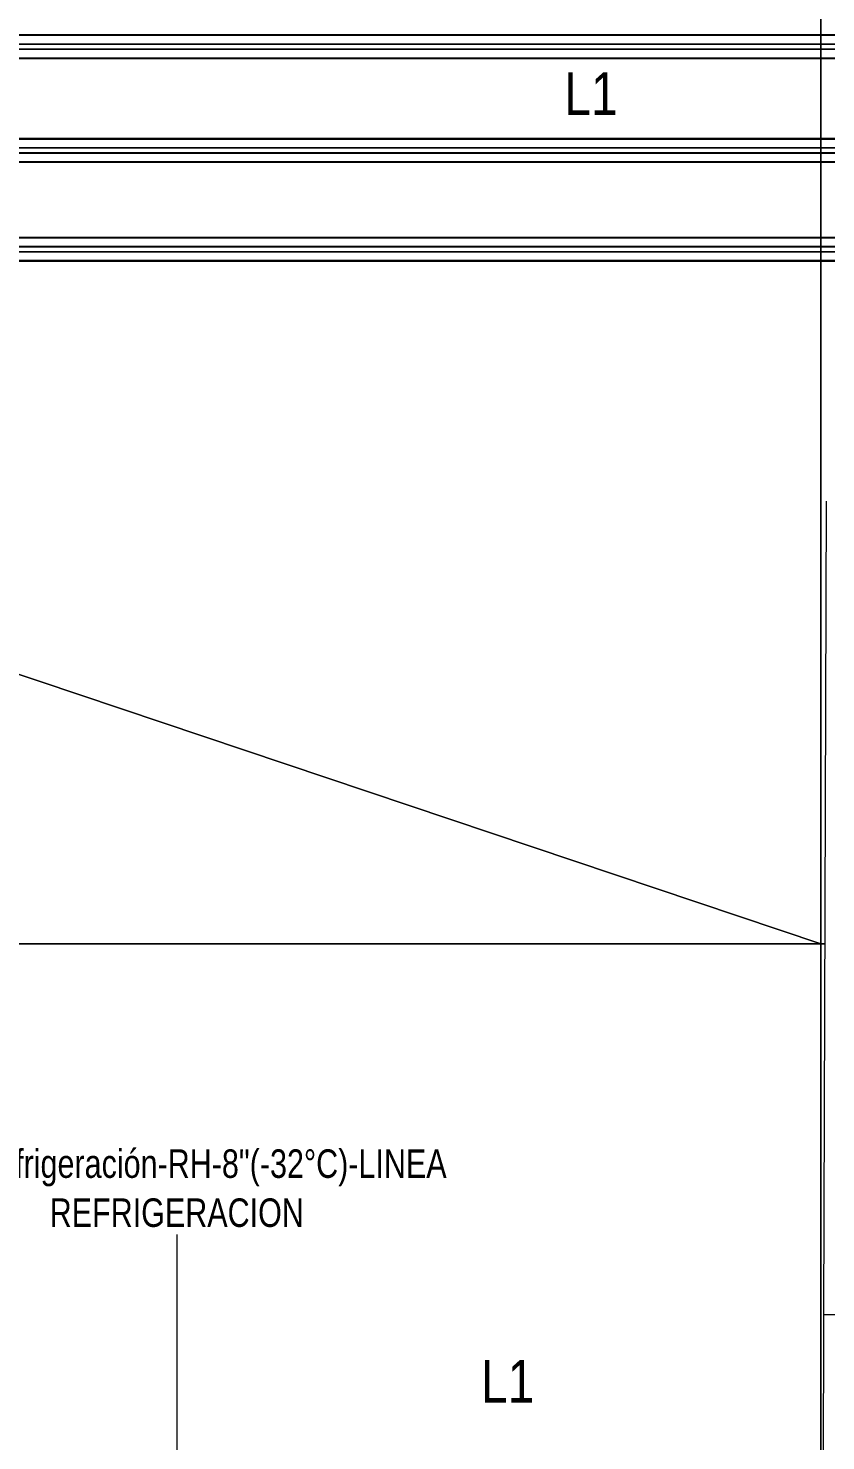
# Model space of a CAD drawing. Header units: centimetres. Extents: x -13617 to -9515, y -261 to 6553.
# Drawn here: x -12038 to -11479, y 4698 to 5689 of the extents above; entities that cross this region are included whole.
import ezdxf

# ---------------------------------------------------------------- set-up
doc = ezdxf.new("R2010")
doc.units = ezdxf.units.CM
doc.linetypes.add('_Overhead', pattern=[0.47625, 0.3175, -0.15875])
doc.linetypes.add('_Overhead_2_', pattern=[0.47625, 0.3175, -0.15875])
for name, color, linetype, lineweight in [('A-FLOR', 7, 'Continuous', 9), ('A-WALL', 7, 'Continuous', 9), ('E-LITE-EQPM', 7, 'Continuous', 9), ('E-LITE-EQPM-IDEN', 7, 'Continuous', 18), ('M-HVAC-DUCT-IDEN', 7, 'Continuous', 9), ('S-BEAM', 7, 'Continuous', 9)]:
    doc.layers.add(name, color=color, linetype=linetype, lineweight=lineweight)
doc.styles.add('Arial_2', font='arial.ttf', dxfattribs={"width": 0.8, "height": 30})
doc.styles.add('Century Gothic', font='GOTHIC.TTF', dxfattribs={"width": 0.8, "height": 20})

# ---------------------------------------------------------------- blocks, each defined once
blk = doc.blocks.new('Costanera Perfil Z - Parametrizado - h_30cm-V54-Planta patio maniobras')
at = {"layer": 'S-BEAM', "color": 254, "true_color": 0xcccccc}
for p, q in [((-8.34, 548.74), (-8.34, -548.74)), ((-8.1, -548.74), (-8.1, 548.74)), ((-8.04, 548.74), (-8.04, -548.74)), ((-7.84, 548.74), (-7.84, -548.74)), ((1.64, 548.74), (1.64, -548.74)), ((1.98, 548.74), (1.98, -548.74)), ((-1.98, 544.73), (-1.98, -542.85)), ((-1.64, 544.73), (-1.64, -542.85)), ((7.84, 544.73), (7.84, -542.85)), ((8.04, 544.73), (8.04, -542.85)), ((8.1, 544.73), (8.1, -542.85)), ((8.34, 544.73), (8.34, -542.85))]:
    blk.add_line(p, q, dxfattribs=at)
blk = doc.blocks.new('Costanera Perfil Z - Parametrizado - h_30cm-V55-Planta patio maniobras')
at = {"layer": 'S-BEAM', "color": 254, "true_color": 0xcccccc}
for p, q in [((-8.34, 548.74), (-8.34, -548.74)), ((-8.1, -548.74), (-8.1, 548.74)), ((-8.04, 548.74), (-8.04, -548.74)), ((-7.84, 548.74), (-7.84, -548.74)), ((1.64, 548.74), (1.64, -548.74)), ((1.98, 548.74), (1.98, -548.74)), ((-1.98, 544.73), (-1.98, -542.85)), ((-1.64, 544.73), (-1.64, -542.85)), ((7.84, 544.73), (7.84, -542.85)), ((8.04, 544.73), (8.04, -542.85)), ((8.1, 544.73), (8.1, -542.85)), ((8.34, 544.73), (8.34, -542.85))]:
    blk.add_line(p, q, dxfattribs=at)
blk = doc.blocks.new('Costanera Perfil Z - Parametrizado - h_30cm-V56-Planta patio maniobras')
at = {"layer": 'S-BEAM', "color": 254, "true_color": 0xcccccc}
for p, q in [((-8.34, 548.74), (-8.34, -548.74)), ((-8.1, -548.74), (-8.1, 548.74)), ((-8.04, 548.74), (-8.04, -548.74)), ((-7.84, 548.74), (-7.84, -548.74)), ((-1.98, 548.74), (-1.98, -548.74)), ((-1.64, 548.74), (-1.64, -548.74)), ((1.64, 548.74), (1.64, -548.74)), ((1.98, 548.74), (1.98, -548.74)), ((7.84, 548.74), (7.84, -548.74)), ((8.04, 548.74), (8.04, -548.74)), ((8.1, 548.74), (8.1, -548.74)), ((8.34, 548.74), (8.34, -548.74))]:
    blk.add_line(p, q, dxfattribs=at)
blk = doc.blocks.new('PQ_RVR_EST-01_ZZ_ZZ_MO_T_A_rvt-1-Planta patio maniobras')
at = {"layer": 'S-BEAM', "color": 254, "linetype": '_Overhead', "lineweight": 9, "true_color": 0xd4d4d4, "rotation": 89.99999999999964}
for name, p in [('Costanera Perfil Z - Parametrizado - h_30cm-V54-Planta patio maniobras', (-11905.41, 5676.59)), ('Costanera Perfil Z - Parametrizado - h_30cm-V55-Planta patio maniobras', (-11905.41, 5603.84)), ('Costanera Perfil Z - Parametrizado - h_30cm-V56-Planta patio maniobras', (-11905.41, 5534.44))]:
    blk.add_blockref(name, p, dxfattribs=at)
blk = doc.blocks.new('PQ_RVR_ARQ-01_ZZ_ZZ_MO_T_A_rvt-1-Planta patio maniobras')
at = {"layer": 'A-FLOR', "color": 254, "linetype": '_Overhead_2_', "true_color": 0xd4d4d4}
for p, q in [((-11482.16, 5684.92), (-11482.16, 5750.79)), ((-11482.16, 5750.79), (-11482.16, 5684.92)), ((-11482.16, 5684.92), (-11482.16, 5750.79)), ((-11482.16, 5750.79), (-11482.16, 5684.92)), ((-11482.16, 5678.56), (-11482.16, 5684.92)), ((-11482.16, 5684.92), (-11482.16, 5678.56)), ((-11482.16, 5678.56), (-11482.16, 5684.92)), ((-11482.16, 5684.92), (-11482.16, 5678.56)), ((-11482.16, 5678.23), (-11482.16, 5678.56)), ((-11482.16, 5678.56), (-11482.16, 5678.23)), ((-11482.16, 5678.23), (-11482.16, 5678.56)), ((-11482.16, 5678.56), (-11482.16, 5678.23)), ((-11482.16, 5674.94), (-11482.16, 5678.23)), ((-11482.16, 5678.23), (-11482.16, 5674.94)), ((-11482.16, 5674.94), (-11482.16, 5678.23)), ((-11482.16, 5678.23), (-11482.16, 5674.94)), ((-11482.16, 5674.61), (-11482.16, 5674.94)), ((-11482.16, 5674.94), (-11482.16, 5674.61)), ((-11482.16, 5674.61), (-11482.16, 5674.94)), ((-11482.16, 5674.94), (-11482.16, 5674.61)), ((-11482.16, 5668.25), (-11482.16, 5674.61)), ((-11482.16, 5674.61), (-11482.16, 5668.25)), ((-11482.16, 5668.25), (-11482.16, 5674.61)), ((-11482.16, 5674.61), (-11482.16, 5668.25)), ((-11482.16, 5612.18), (-11482.16, 5668.25)), ((-11482.16, 5668.25), (-11482.16, 5612.18)), ((-11482.16, 5612.18), (-11482.16, 5668.25)), ((-11482.16, 5668.25), (-11482.16, 5612.18)), ((-11482.16, 5605.82), (-11482.16, 5612.18)), ((-11482.16, 5612.18), (-11482.16, 5605.82)), ((-11482.16, 5605.82), (-11482.16, 5612.18)), ((-11482.16, 5612.18), (-11482.16, 5605.82)), ((-11482.16, 5605.48), (-11482.16, 5605.82)), ((-11482.16, 5605.82), (-11482.16, 5605.48)), ((-11482.16, 5605.48), (-11482.16, 5605.82)), ((-11482.16, 5605.82), (-11482.16, 5605.48)), ((-11482.16, 5602.2), (-11482.16, 5605.48)), ((-11482.16, 5605.48), (-11482.16, 5602.2)), ((-11482.16, 5602.2), (-11482.16, 5605.48)), ((-11482.16, 5605.48), (-11482.16, 5602.2)), ((-11482.16, 5601.86), (-11482.16, 5602.2)), ((-11482.16, 5602.2), (-11482.16, 5601.86)), ((-11482.16, 5601.86), (-11482.16, 5602.2)), ((-11482.16, 5602.2), (-11482.16, 5601.86)), ((-11482.16, 5595.51), (-11482.16, 5601.86)), ((-11482.16, 5601.86), (-11482.16, 5595.51)), ((-11482.16, 5595.51), (-11482.16, 5601.86)), ((-11482.16, 5601.86), (-11482.16, 5595.51)), ((-11482.16, 5542.78), (-11482.16, 5595.51)), ((-11482.16, 5595.51), (-11482.16, 5542.78)), ((-11482.16, 5542.78), (-11482.16, 5595.51)), ((-11482.16, 5595.51), (-11482.16, 5542.78)), ((-11482.16, 5536.42), (-11482.16, 5542.78)), ((-11482.16, 5542.78), (-11482.16, 5536.42)), ((-11482.16, 5536.42), (-11482.16, 5542.78)), ((-11482.16, 5542.78), (-11482.16, 5536.42)), ((-11482.16, 5536.08), (-11482.16, 5536.42)), ((-11482.16, 5536.42), (-11482.16, 5536.08)), ((-11482.16, 5536.08), (-11482.16, 5536.42)), ((-11482.16, 5536.42), (-11482.16, 5536.08)), ((-11482.16, 5532.8), (-11482.16, 5536.08)), ((-11482.16, 5536.08), (-11482.16, 5532.8)), ((-11482.16, 5532.8), (-11482.16, 5536.08)), ((-11482.16, 5536.08), (-11482.16, 5532.8)), ((-11482.16, 5532.46), (-11482.16, 5532.8)), ((-11482.16, 5532.8), (-11482.16, 5532.46)), ((-11482.16, 5532.46), (-11482.16, 5532.8)), ((-11482.16, 5532.8), (-11482.16, 5532.46)), ((-11482.16, 5526.11), (-11482.16, 5532.46)), ((-11482.16, 5532.46), (-11482.16, 5526.11)), ((-11482.16, 5526.11), (-11482.16, 5532.46)), ((-11482.16, 5532.46), (-11482.16, 5526.11)), ((-11482.16, 5047.17), (-11482.16, 5526.11)), ((-11482.16, 5526.11), (-11482.16, 5047.17)), ((-11482.16, 5047.17), (-11482.16, 5526.11)), ((-11482.16, 5526.11), (-11482.16, 5047.17)), ((-12404.81, 5047.17), (-11482.16, 5047.17)), ((-11482.16, 5047.17), (-12404.81, 5047.17)), ((-11482.16, 5047.17), (-12404.81, 5047.17)), ((-12404.81, 5047.17), (-11482.16, 5047.17)), ((-11479.19, 5047.17), (-11482.16, 5047.17)), ((-11482.16, 5047.17), (-11479.19, 5047.17)), ((-11482.16, 5047.17), (-11479.19, 5047.17)), ((-11482.16, 4050.28), (-11482.16, 5047.17)), ((-11482.16, 5047.17), (-11482.16, 4050.28)), ((-11479.19, 5047.17), (-11482.16, 5047.17)), ((-11482.16, 5047.17), (-11482.16, 4050.28)), ((-11482.16, 4050.28), (-11482.16, 5047.17))]:
    blk.add_line(p, q, dxfattribs=at)
at = {"layer": 'A-FLOR', "color": 253, "lineweight": 18, "true_color": 0xaaaaaa}
for p, q in [((-12404.81, 5356.88), (-11482.16, 5047.17)), ((-11482.16, 5047.17), (-12404.81, 5356.88))]:
    blk.add_line(p, q, dxfattribs=at)
at = {"layer": 'A-WALL', "color": 253, "true_color": 0xaaaaaa}
for p, q in [((-11479.97, 4786.81), (-11478.27, 5357.7)), ((-11482.12, 4065.24), (-11479.97, 4786.81)), ((-11449.97, 4786.72), (-11479.97, 4786.81))]:
    blk.add_line(p, q, dxfattribs=at)
blk = doc.blocks.new('Lighting-Pendant-Vibia-NOTRH-5662 - Standard-1742424-Planta patio maniobras')
at = {"layer": 'E-LITE-EQPM', "color": 30, "lineweight": 25, "true_color": 0xff8000}
for radius, start, end in [(20, 360, 180), (9, 0, 180), (8, 0, 180), (0.5, 360, 180), (20, 180, 360), (9, 180, 360), (8, 180, 360), (0.5, 180, 360)]:
    blk.add_arc((0, 0), radius, start, end, dxfattribs=at)

msp = doc.modelspace()

# ---------------------------------------------------------------- block references
at = {"lineweight": 5}
msp.add_blockref('PQ_RVR_EST-01_ZZ_ZZ_MO_T_A_rvt-1-Planta patio maniobras', (0, 0), dxfattribs=at)

# ---------------------------------------------------------------- next in the draw order: block references
msp.add_blockref('PQ_RVR_ARQ-01_ZZ_ZZ_MO_T_A_rvt-1-Planta patio maniobras', (0, 0), dxfattribs=at)

# ---------------------------------------------------------------- next in the draw order: linework, layer by layer
at = {"layer": 'M-HVAC-DUCT-IDEN'}
msp.add_line((-11933.67, 4434.37), (-11933.67, 4843.17), dxfattribs=at)

# ---------------------------------------------------------------- next in the draw order: block references
at = {"layer": 'E-LITE-EQPM', "color": 30, "lineweight": 25, "true_color": 0xff8000, "extrusion": (0, 0, -1), "rotation": 180}
for p in [(11643.1, 5642.89), (11701.56, 4739.6)]:
    msp.add_blockref('Lighting-Pendant-Vibia-NOTRH-5662 - Standard-1742424-Planta patio maniobras', p, dxfattribs=at)

# ---------------------------------------------------------------- next in the draw order: texts
at = {"layer": 'M-HVAC-DUCT-IDEN', "insert": (-12173.39, 4902.87), "char_height": 20, "width": 580.4217, "attachment_point": 1, "style": 'Century Gothic', "bg_fill": 3, "box_fill_scale": 1.25, "bg_fill_color": 256, "bg_fill_true_color": 13158600, "bg_fill_transparency": 0}
msp.add_mtext('Mecanico-Refrigeración-RH-8"(-32°C)-LINEA', dxfattribs=at)

# ---------------------------------------------------------------- next in the draw order: texts
at = {"layer": 'E-LITE-EQPM-IDEN', "lineweight": 9, "char_height": 30, "width": 46.1772, "attachment_point": 1, "style": 'Arial_2', "bg_fill": 3, "box_fill_scale": 1.25, "bg_fill_color": 256, "bg_fill_true_color": 13158600, "bg_fill_transparency": 0}
for insert in [(-11662.03, 5658.5), (-11720.49, 4755.21)]:
    msp.add_mtext('L1', dxfattribs=dict(at, insert=insert))
at = {"layer": 'M-HVAC-DUCT-IDEN', "insert": (-12023.11, 4868.47), "char_height": 20, "width": 216.1349, "attachment_point": 1, "style": 'Century Gothic', "bg_fill": 3, "box_fill_scale": 1.25, "bg_fill_color": 256, "bg_fill_true_color": 13158600, "bg_fill_transparency": 0}
msp.add_mtext('REFRIGERACION', dxfattribs=at)

doc.saveas('drawing.dxf')
